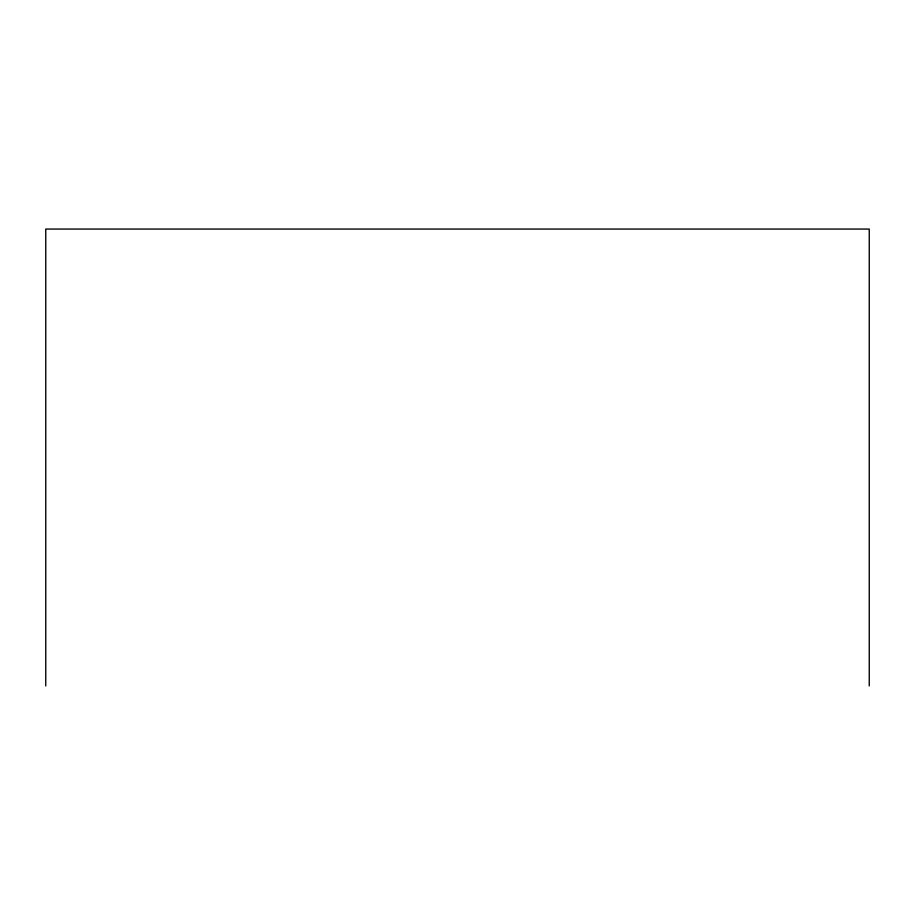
<?xml version="1.0" encoding="UTF-8"?>
<svg xmlns="http://www.w3.org/2000/svg" width="915" height="915" viewBox="0 0 915 915"><rect width="100%" height="100%" fill="white"/><g stroke="black" fill="none" stroke-linecap="round" stroke-linejoin="round"><path stroke-width="1.37" d="M869.25 685.93L869.25 229.07L45.75 229.07L45.75 685.93"/></g></svg>
